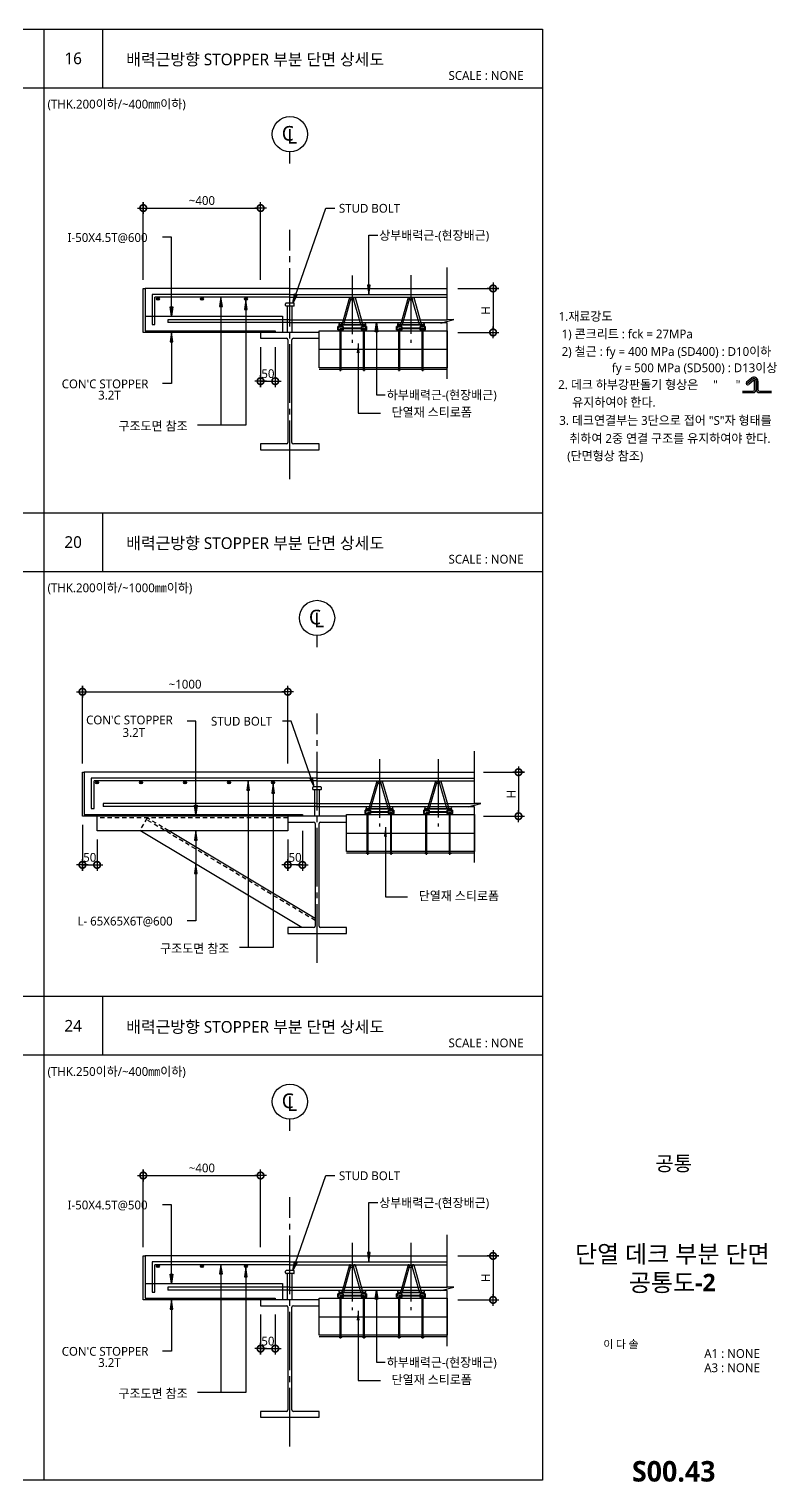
# Model space of a CAD drawing. Extents: x 517 to 33347, y 263 to 5437.
# Drawn here: x 22387 to 24937, y 294 to 5250 of the extents above; entities that cross this region are included whole.
import ezdxf
from ezdxf.enums import TextEntityAlignment as Align

# ---------------------------------------------------------------- set-up
doc = ezdxf.new("R2010")
doc.units = 0
doc.header["$LTSCALE"] = 10
doc.header["$MEASUREMENT"] = 0
for name, pattern in [('CEN', [26, 20, -2, 2, -2]), ('CENTER', [2, 1.25, -0.25, 0.25, -0.25]), ('HID', [2.5, 1.5, -1]), ('HIDDEN', [3, 2, -1])]:
    doc.linetypes.add(name, pattern=pattern)
for name, color, linetype in [('7DIM', 7, 'Continuous'), ('CEN', 1, 'CEN'), ('D-TEX1', 6, 'Continuous'), ('E', 7, 'Continuous'), ('E2', 7, 'Continuous'), ('SEC', 7, 'Continuous'), ('SHT', 5, 'Continuous'), ('SYM', 6, 'Continuous'), ('SYM-BUB', 3, 'Continuous'), ('SYM-LEAD', 6, 'Continuous'), ('TABLE', 7, 'Continuous'), ('TEXT', 3, 'Continuous'), ('TITLE', 7, 'Continuous'), ('단열재', 7, 'Continuous')]:
    doc.layers.add(name, color=color, linetype=linetype)
for name, color, linetype, lineweight in [('숨은선', 2, 'HIDDEN', 20), ('외형선', 3, 'Continuous', 35), ('치수선', 1, 'Continuous', 18)]:
    doc.layers.add(name, color=color, linetype=linetype, lineweight=lineweight)
doc.styles.add('HD', font='malgun.ttf')
doc.styles.get("Standard").update_dxf_attribs({"font": 'malgun.ttf'})
doc.styles.add('맑은고딕', font='malgun.ttf')
doc.styles.add('맑은고딕B', font='malgunbd.ttf')
doc.styles.add('스타일1', font='malgun.ttf')
doc.linetypes.add('BATTING', pattern='A,0.0001,-0.1,[134,ltypeshp.shx,S=0.1,R=0,X=-0.1,Y=0],-0.2,[134,ltypeshp.shx,S=0.1,R=180,X=0.1,Y=0],-0.1', length=0.4001)
doc.dimstyles.new('CJA', dxfattribs={"dimscale": 200, "dimtxt": 3, "dimasz": 1, "dimexe": 2, "dimexo": 3, "dimgap": 1, "dimtad": 1, "dimdec": 0, "dimzin": 1, "dimdsep": 46, "dimlunit": 6, "dimtxsty": '스타일1', "dimblk": 'GAUN-DOT', "dimcen": -2, "dimdle": 2, "dimclrd": 256, "dimclre": 256, "dimclrt": 3, "dimadec": 0, "dimazin": 0, "dimtfac": 1, "dimtdec": 0, "dimtix": 1, "dimtmove": 2, "dimatfit": 3, "dimldrblk": 'DOTSMALL', "dimfxl": 1, "dimtolj": 1, "dimtzin": 1, "dimarcsym": 0})
doc.dimstyles.new('ISO-25', dxfattribs={"dimtxt": 2.5, "dimasz": 2.5, "dimexe": 1.25, "dimexo": 0.625, "dimtad": 1, "dimtxsty": 'Standard', "dimcen": 2.5, "dimadec": 0, "dimazin": 0, "dimtfac": 1, "dimtmove": 0, "dimatfit": 3, "dimfxl": 1, "dimarcsym": 0})

# ---------------------------------------------------------------- blocks, each defined once
blk = doc.blocks.new('GAUN-DOT')
at = {"linetype": 'ByBlock'}
for p, q in [((2, 0), (-2, 0)), ((0, -2), (0, 2))]:
    blk.add_line(p, q, dxfattribs=at)
at = {"const_width": 2.25}
blk.add_lwpolyline([(0, 0.28125, 1), (0, -0.28125, 1)], format="xyb", close=True, dxfattribs=at)
blk = doc.blocks.new('*D47')
at = {"layer": '7DIM', "linetype": 'ByBlock', "lineweight": -2, "transparency": 16777216}
for p, q in [((22569.1, 2744.7), (22569.1, 3009)), ((22579.1, 2989), (23259.1, 2989)), ((23269.1, 2744.7), (23269.1, 3009))]:
    blk.add_line(p, q, dxfattribs=at)
at = {"layer": 'DEFPOINTS', "color": 0, "linetype": 'ByBlock', "transparency": 16777216}
for p in [(23269.1, 2989), (22569.1, 2714.7), (23269.1, 2714.7)]:
    blk.add_point(p, dxfattribs=at)
at = {"layer": '7DIM', "linetype": 'ByBlock', "lineweight": -2, "transparency": 16777216, "xscale": 10, "yscale": 10, "zscale": 10, "rotation": 180}
blk.add_blockref('GAUN-DOT', (22569.1, 2989), dxfattribs=at)
at = {"layer": '7DIM', "linetype": 'ByBlock', "lineweight": -2, "transparency": 16777216, "xscale": 10, "yscale": 10, "zscale": 10}
blk.add_blockref('GAUN-DOT', (23269.1, 2989), dxfattribs=at)
at = {"layer": '7DIM', "color": 3, "linetype": 'ByBlock', "transparency": 16777216, "insert": (22919.1, 3014.6), "char_height": 30, "attachment_point": 5, "style": '스타일1'}
blk.add_mtext('\\A1;~1000', dxfattribs=at)
blk = doc.blocks.new('_DotSmall')
at = {"color": 0, "linetype": 'ByBlock', "const_width": 0.5}
blk.add_lwpolyline([(-0.0625, 0, 1), (0.0625, 0, 1)], format="xyb", close=True, dxfattribs=at)
blk = doc.blocks.new('*D48')
at = {"layer": '7DIM', "linetype": 'ByBlock', "lineweight": -2, "transparency": 16777216}
for p, q in [((22776.4, 4394.7), (22776.4, 4659)), ((23176.4, 4394.7), (23176.4, 4659)), ((22786.4, 4639), (23166.4, 4639))]:
    blk.add_line(p, q, dxfattribs=at)
at = {"layer": 'DEFPOINTS', "color": 0, "linetype": 'ByBlock', "transparency": 16777216}
for p in [(23176.4, 4639), (22776.4, 4364.7), (23176.4, 4364.7)]:
    blk.add_point(p, dxfattribs=at)
at = {"layer": '7DIM', "linetype": 'ByBlock', "lineweight": -2, "transparency": 16777216, "xscale": 10, "yscale": 10, "zscale": 10, "rotation": 180}
blk.add_blockref('GAUN-DOT', (22776.4, 4639), dxfattribs=at)
at = {"layer": '7DIM', "linetype": 'ByBlock', "lineweight": -2, "transparency": 16777216, "xscale": 10, "yscale": 10, "zscale": 10}
blk.add_blockref('GAUN-DOT', (23176.4, 4639), dxfattribs=at)
at = {"layer": '7DIM', "color": 3, "linetype": 'ByBlock', "transparency": 16777216, "insert": (22976.4, 4664.5), "char_height": 30, "attachment_point": 5, "style": '스타일1'}
blk.add_mtext('\\A1;~400', dxfattribs=at)
blk = doc.blocks.new('*D52')
at = {"layer": '7DIM', "linetype": 'ByBlock', "lineweight": -2, "transparency": 16777216}
for p, q in [((23176.4, 4164.7), (23176.4, 4028.5)), ((23226.4, 4164.7), (23226.4, 4028.5)), ((23166.4, 4048.5), (23156.4, 4048.5)), ((23176.4, 4048.5), (23226.4, 4048.5)), ((23236.4, 4048.5), (23246.4, 4048.5))]:
    blk.add_line(p, q, dxfattribs=at)
at = {"layer": 'DEFPOINTS', "color": 0, "linetype": 'ByBlock', "transparency": 16777216}
for p in [(23176.4, 4194.7), (23226.4, 4194.7), (23226.4, 4048.5)]:
    blk.add_point(p, dxfattribs=at)
at = {"layer": '7DIM', "linetype": 'ByBlock', "lineweight": -2, "transparency": 16777216, "xscale": 10, "yscale": 10, "zscale": 10}
blk.add_blockref('GAUN-DOT', (23176.4, 4048.5), dxfattribs=at)
at = {"layer": '7DIM', "linetype": 'ByBlock', "lineweight": -2, "transparency": 16777216, "xscale": 10, "yscale": 10, "zscale": 10, "rotation": 180}
blk.add_blockref('GAUN-DOT', (23226.4, 4048.5), dxfattribs=at)
at = {"layer": '7DIM', "color": 3, "linetype": 'ByBlock', "transparency": 16777216, "insert": (23201.4, 4074), "char_height": 30, "attachment_point": 5, "style": '스타일1'}
blk.add_mtext('\\A1;50', dxfattribs=at)
blk = doc.blocks.new('*D53')
at = {"layer": '7DIM', "linetype": 'ByBlock', "lineweight": -2, "transparency": 16777216}
for p, q in [((23935.9, 2714.7), (24075.9, 2714.7)), ((24055.9, 2704.7), (24055.9, 2574.7)), ((23935.9, 2564.7), (24075.9, 2564.7))]:
    blk.add_line(p, q, dxfattribs=at)
at = {"layer": 'DEFPOINTS', "color": 0, "linetype": 'ByBlock', "transparency": 16777216}
for p in [(23905.9, 2714.7), (23905.9, 2564.7), (24055.9, 2564.7)]:
    blk.add_point(p, dxfattribs=at)
at = {"layer": '7DIM', "linetype": 'ByBlock', "lineweight": -2, "transparency": 16777216, "xscale": 10, "yscale": 10, "zscale": 10}
for p, rotation in [((24055.9, 2714.7), 90), ((24055.9, 2564.7), 270)]:
    blk.add_blockref('GAUN-DOT', p, dxfattribs=dict(at, rotation=rotation))
at = {"layer": '7DIM', "color": 3, "linetype": 'ByBlock', "transparency": 16777216, "insert": (24030.9, 2639.7), "char_height": 30, "attachment_point": 5, "rotation": 90, "style": '스타일1'}
blk.add_mtext('\\A1;H', dxfattribs=at)
blk = doc.blocks.new('*D54')
at = {"layer": '7DIM', "linetype": 'ByBlock', "lineweight": -2, "transparency": 16777216}
for p, q in [((22569.1, 2534.7), (22569.1, 2378.5)), ((22619.1, 2484.7), (22619.1, 2378.5)), ((22559.1, 2398.5), (22549.1, 2398.5)), ((22569.1, 2398.5), (22619.1, 2398.5)), ((22629.1, 2398.5), (22639.1, 2398.5))]:
    blk.add_line(p, q, dxfattribs=at)
at = {"layer": 'DEFPOINTS', "color": 0, "linetype": 'ByBlock', "transparency": 16777216}
for p in [(22569.1, 2564.7), (22619.1, 2514.7), (22619.1, 2398.5)]:
    blk.add_point(p, dxfattribs=at)
at = {"layer": '7DIM', "linetype": 'ByBlock', "lineweight": -2, "transparency": 16777216, "xscale": 10, "yscale": 10, "zscale": 10}
blk.add_blockref('GAUN-DOT', (22569.1, 2398.5), dxfattribs=at)
at = {"layer": '7DIM', "linetype": 'ByBlock', "lineweight": -2, "transparency": 16777216, "xscale": 10, "yscale": 10, "zscale": 10, "rotation": 180}
blk.add_blockref('GAUN-DOT', (22619.1, 2398.5), dxfattribs=at)
at = {"layer": '7DIM', "color": 3, "linetype": 'ByBlock', "transparency": 16777216, "insert": (22594.1, 2424), "char_height": 30, "attachment_point": 5, "style": '스타일1'}
blk.add_mtext('\\A1;50', dxfattribs=at)
blk = doc.blocks.new('*D55')
at = {"layer": '7DIM', "linetype": 'ByBlock', "lineweight": -2, "transparency": 16777216}
for p, q in [((23849.1, 4364.7), (23989.1, 4364.7)), ((23969.1, 4354.7), (23969.1, 4224.7)), ((23849.1, 4214.7), (23989.1, 4214.7))]:
    blk.add_line(p, q, dxfattribs=at)
at = {"layer": 'DEFPOINTS', "color": 0, "linetype": 'ByBlock', "transparency": 16777216}
for p in [(23819.1, 4364.7), (23819.1, 4214.7), (23969.1, 4214.7)]:
    blk.add_point(p, dxfattribs=at)
at = {"layer": '7DIM', "linetype": 'ByBlock', "lineweight": -2, "transparency": 16777216, "xscale": 10, "yscale": 10, "zscale": 10}
for p, rotation in [((23969.1, 4364.7), 90), ((23969.1, 4214.7), 270)]:
    blk.add_blockref('GAUN-DOT', p, dxfattribs=dict(at, rotation=rotation))
at = {"layer": '7DIM', "color": 3, "linetype": 'ByBlock', "transparency": 16777216, "insert": (23944.1, 4289.7), "char_height": 30, "attachment_point": 5, "rotation": 90, "style": '스타일1'}
blk.add_mtext('\\A1;H', dxfattribs=at)
blk = doc.blocks.new('*D56')
at = {"layer": '7DIM', "linetype": 'ByBlock', "lineweight": -2, "transparency": 16777216}
for p, q in [((23269.1, 2484.7), (23269.1, 2378.5)), ((23319.1, 2514.7), (23319.1, 2378.5)), ((23259.1, 2398.5), (23249.1, 2398.5)), ((23319.1, 2398.5), (23269.1, 2398.5)), ((23329.1, 2398.5), (23339.1, 2398.5))]:
    blk.add_line(p, q, dxfattribs=at)
at = {"layer": 'DEFPOINTS', "color": 0, "linetype": 'ByBlock', "transparency": 16777216}
for p in [(23319.1, 2544.7), (23269.1, 2514.7), (23269.1, 2398.5)]:
    blk.add_point(p, dxfattribs=at)
at = {"layer": '7DIM', "linetype": 'ByBlock', "lineweight": -2, "transparency": 16777216, "xscale": 10, "yscale": 10, "zscale": 10}
blk.add_blockref('GAUN-DOT', (23269.1, 2398.5), dxfattribs=at)
at = {"layer": '7DIM', "linetype": 'ByBlock', "lineweight": -2, "transparency": 16777216, "xscale": 10, "yscale": 10, "zscale": 10, "rotation": 180}
blk.add_blockref('GAUN-DOT', (23319.1, 2398.5), dxfattribs=at)
at = {"layer": '7DIM', "color": 3, "linetype": 'ByBlock', "transparency": 16777216, "insert": (23294.1, 2424), "char_height": 30, "attachment_point": 5, "style": '스타일1'}
blk.add_mtext('\\A1;50', dxfattribs=at)
blk = doc.blocks.new('123')
at = {"layer": '숨은선', "ltscale": 0.5}
for p, q in [((1428.6, 683.4), (1428.6, 690.4)), ((1442.6, 684.4), (1428.6, 684.4)), ((1428.6, 683.4), (1442.6, 683.4)), ((1504.6, 684.4), (1518.6, 684.4)), ((1504.6, 683.4), (1518.6, 683.4)), ((1518.6, 683.4), (1518.6, 690.4))]:
    blk.add_line(p, q, dxfattribs=at)
at = {"layer": '외형선'}
for p, q in [((1428.6, 695.4), (1518.6, 695.4)), ((1428.6, 690.4), (1428.6, 695.4)), ((1518.6, 695.4), (1518.6, 690.4)), ((1424.6, 690.4), (1442.6, 690.4)), ((1424.6, 690.4), (1424.6, 679.4)), ((1424.6, 679.4), (1442.6, 679.4)), ((1426.1, 679.4), (1426.1, 675.4)), ((1426.1, 675.4), (1441.1, 675.4)), ((1441.1, 679.4), (1441.1, 675.4)), ((1442.6, 683.4), (1442.6, 690.4)), ((1504.6, 684.4), (1442.6, 684.4)), ((1504.6, 683.4), (1442.6, 683.4)), ((1442.6, 679.4), (1442.6, 683.4)), ((1504.6, 690.4), (1522.6, 690.4)), ((1504.6, 690.4), (1504.6, 683.4)), ((1504.6, 679.4), (1504.6, 683.4)), ((1522.6, 679.4), (1504.6, 679.4)), ((1506.1, 679.4), (1506.1, 675.4)), ((1506.1, 675.4), (1521.1, 675.4)), ((1521.1, 679.4), (1521.1, 675.4)), ((1522.6, 690.4), (1522.6, 679.4))]:
    blk.add_line(p, q, dxfattribs=at)
blk = doc.blocks.new('볼트')
at = {"linetype": 'ByBlock'}
for p, q in [((181034, -2386.5), (181034, -2255)), ((181034, -2255), (181037, -2255)), ((181037, -2386.5), (181037, -2255))]:
    blk.add_line(p, q, dxfattribs=at)
at = {"layer": 'CEN', "linetype": 'CENTER'}
blk.add_line((181035.5, -2392.6), (181035.5, -2255), dxfattribs=at)
at = {"layer": 'E2', "linetype": 'ByBlock'}
blk.add_line((181035.5, -2387.5), (181035.5, -2389.5), dxfattribs=at)
for points in [[(181030.5, -2387.5), (181030.5, -2386.5), (181040.5, -2386.5), (181040.5, -2387.5)], [(181033, -2389.5), (181033, -2387.5), (181038, -2387.5), (181038, -2389.5)]]:
    blk.add_lwpolyline(points, close=True, dxfattribs=at)
blk = doc.blocks.new('*D79')
at = {"layer": '7DIM', "linetype": 'ByBlock', "lineweight": -2, "transparency": 16777216}
for p, q in [((22776.4, 1094.7), (22776.4, 1359)), ((22786.4, 1339), (23166.4, 1339)), ((23176.4, 1094.7), (23176.4, 1359))]:
    blk.add_line(p, q, dxfattribs=at)
at = {"layer": 'DEFPOINTS', "color": 0, "linetype": 'ByBlock', "transparency": 16777216}
for p in [(23176.4, 1339), (22776.4, 1064.7), (23176.4, 1064.7)]:
    blk.add_point(p, dxfattribs=at)
at = {"layer": '7DIM', "linetype": 'ByBlock', "lineweight": -2, "transparency": 16777216, "xscale": 10, "yscale": 10, "zscale": 10, "rotation": 180}
blk.add_blockref('GAUN-DOT', (22776.4, 1339), dxfattribs=at)
at = {"layer": '7DIM', "linetype": 'ByBlock', "lineweight": -2, "transparency": 16777216, "xscale": 10, "yscale": 10, "zscale": 10}
blk.add_blockref('GAUN-DOT', (23176.4, 1339), dxfattribs=at)
at = {"layer": '7DIM', "color": 3, "linetype": 'ByBlock', "transparency": 16777216, "insert": (22976.4, 1364.5), "char_height": 30, "attachment_point": 5, "style": '스타일1'}
blk.add_mtext('\\A1;~400', dxfattribs=at)
blk = doc.blocks.new('*D83')
at = {"layer": '7DIM', "linetype": 'ByBlock', "lineweight": -2, "transparency": 16777216}
for p, q in [((23176.4, 864.7), (23176.4, 728.5)), ((23226.4, 864.7), (23226.4, 728.5)), ((23166.4, 748.5), (23156.4, 748.5)), ((23176.4, 748.5), (23226.4, 748.5)), ((23236.4, 748.5), (23246.4, 748.5))]:
    blk.add_line(p, q, dxfattribs=at)
at = {"layer": 'DEFPOINTS', "color": 0, "linetype": 'ByBlock', "transparency": 16777216}
for p in [(23176.4, 894.7), (23226.4, 894.7), (23226.4, 748.5)]:
    blk.add_point(p, dxfattribs=at)
at = {"layer": '7DIM', "linetype": 'ByBlock', "lineweight": -2, "transparency": 16777216, "xscale": 10, "yscale": 10, "zscale": 10}
blk.add_blockref('GAUN-DOT', (23176.4, 748.5), dxfattribs=at)
at = {"layer": '7DIM', "linetype": 'ByBlock', "lineweight": -2, "transparency": 16777216, "xscale": 10, "yscale": 10, "zscale": 10, "rotation": 180}
blk.add_blockref('GAUN-DOT', (23226.4, 748.5), dxfattribs=at)
at = {"layer": '7DIM', "color": 3, "linetype": 'ByBlock', "transparency": 16777216, "insert": (23201.4, 774), "char_height": 30, "attachment_point": 5, "style": '스타일1'}
blk.add_mtext('\\A1;50', dxfattribs=at)
blk = doc.blocks.new('*D84')
at = {"layer": '7DIM', "linetype": 'ByBlock', "lineweight": -2, "transparency": 16777216}
for p, q in [((23849.1, 1064.7), (23989.1, 1064.7)), ((23969.1, 1054.7), (23969.1, 924.7)), ((23849.1, 914.7), (23989.1, 914.7))]:
    blk.add_line(p, q, dxfattribs=at)
at = {"layer": 'DEFPOINTS', "color": 0, "linetype": 'ByBlock', "transparency": 16777216}
for p in [(23819.1, 1064.7), (23819.1, 914.7), (23969.1, 914.7)]:
    blk.add_point(p, dxfattribs=at)
at = {"layer": '7DIM', "linetype": 'ByBlock', "lineweight": -2, "transparency": 16777216, "xscale": 10, "yscale": 10, "zscale": 10}
for p, rotation in [((23969.1, 1064.7), 90), ((23969.1, 914.7), 270)]:
    blk.add_blockref('GAUN-DOT', p, dxfattribs=dict(at, rotation=rotation))
at = {"layer": '7DIM', "color": 3, "linetype": 'ByBlock', "transparency": 16777216, "insert": (23944.1, 989.7), "char_height": 30, "attachment_point": 5, "rotation": 90, "style": '스타일1'}
blk.add_mtext('\\A1;H', dxfattribs=at)
blk = doc.blocks.new('TITLE')
at = {"layer": 'TITLE', "style": '스타일1'}
for tag, height, p in [('동명칭', 6, (776.77, -457.26)), ('SCALE-A1', 3, (797.5, -522)), ('SCALE-A3', 3, (797.5, -527)), ('DATA', 3, (797.5, -540))]:
    blk.add_attdef(tag, text='', height=height, dxfattribs=at).set_placement(p, align=Align.MIDDLE)
for tag, height, p in [('TITLE1', 6, (776.5, -479.4)), ('TITLE4', 6, (776.5, -484.39)), ('TITLE2', 6, (776.5, -489)), ('TITLE5', 6, (776.5, -493.99)), ('TITLE3', 6, (776.5, -498.7)), ('NAME-1', 3, (760.16, -517.5)), ('NAME-2', 3, (760.16, -526.5)), ('A0.00', 7, (776.5, -561))]:
    blk.add_attdef(tag, text='', height=height, dxfattribs=at).set_placement(p, align=Align.MIDDLE_CENTER)

msp = doc.modelspace()

# ---------------------------------------------------------------- hatches: boundary and pattern name
at = {"layer": 'SEC'}
h = msp.add_hatch(color=3, dxfattribs=at)
edge = h.paths.add_edge_path()
edge.add_arc((22826.4, 4329.7), 5, 0, 360)
h = msp.add_hatch(color=3, dxfattribs=at)
edge = h.paths.add_edge_path()
edge.add_arc((22976.4, 4329.7), 5, 0, 360)
h = msp.add_hatch(color=3, dxfattribs=at)
edge = h.paths.add_edge_path()
edge.add_arc((23126.4, 4329.7), 5, 0, 360)
h = msp.add_hatch(color=3, dxfattribs=at)
edge = h.paths.add_edge_path()
edge.add_arc((22619.1, 2679.7), 5, 0, 360)
h = msp.add_hatch(color=3, dxfattribs=at)
edge = h.paths.add_edge_path()
edge.add_arc((22769.1, 2679.7), 5, 0, 360)
h = msp.add_hatch(color=3, dxfattribs=at)
edge = h.paths.add_edge_path()
edge.add_arc((22919.1, 2679.7), 5, 0, 360)
h = msp.add_hatch(color=3, dxfattribs=at)
edge = h.paths.add_edge_path()
edge.add_arc((23069.1, 2679.7), 5, 0, 360)
h = msp.add_hatch(color=3, dxfattribs=at)
edge = h.paths.add_edge_path()
edge.add_arc((23219.1, 2679.7), 5, 0, 360)
h = msp.add_hatch(color=3, dxfattribs=at)
edge = h.paths.add_edge_path()
edge.add_arc((22826.4, 1029.7), 5, 0, 360)
h = msp.add_hatch(color=3, dxfattribs=at)
edge = h.paths.add_edge_path()
edge.add_arc((22976.4, 1029.7), 5, 0, 360)
h = msp.add_hatch(color=3, dxfattribs=at)
edge = h.paths.add_edge_path()
edge.add_arc((23126.4, 1029.7), 5, 0, 360)
at = {"layer": 'SYM-LEAD'}
h = msp.add_hatch(color=256, dxfattribs=at)
h.paths.add_polyline_path([(23550.5, 4376.1), (23545.8, 4376.1), (23545.8, 4344.7)])
h.paths.add_polyline_path([(23545.8, 4376.1), (23541.1, 4376.1), (23545.8, 4344.7)])
h = msp.add_hatch(color=256, dxfattribs=at)
h.paths.add_polyline_path([(23036.7, 4303.2), (23041.4, 4303.2), (23041.4, 4334.7)])
h.paths.add_polyline_path([(23041.4, 4303.2), (23046.1, 4303.2), (23041.4, 4334.7)])
h = msp.add_hatch(color=256, dxfattribs=at)
h.paths.add_polyline_path([(23121.7, 4293.2), (23126.4, 4293.2), (23126.4, 4324.7)])
h.paths.add_polyline_path([(23126.4, 4293.2), (23131.1, 4293.2), (23126.4, 4324.7)])
h = msp.add_hatch(color=256, dxfattribs=at)
h.paths.add_polyline_path([(23292.3, 4345.9), (23296.7, 4344.3), (23286.4, 4314.7)])
h.paths.add_polyline_path([(23296.7, 4344.3), (23301.2, 4342.8), (23286.4, 4314.7)])
h = msp.add_hatch(color=256, dxfattribs=at)
h.paths.add_polyline_path([(22872.6, 4270.7), (22872.6, 4302.1), (22867.9, 4302.1)])
h.paths.add_polyline_path([(22872.6, 4270.7), (22877.4, 4302.1), (22872.6, 4302.1)])
h = msp.add_hatch(color=256, dxfattribs=at)
h.paths.add_polyline_path([(22872.6, 4214.7), (22872.6, 4183.2), (22867.9, 4183.2)])
h.paths.add_polyline_path([(22872.6, 4214.7), (22877.4, 4183.2), (22872.6, 4183.2)])
h = msp.add_hatch(color=256, dxfattribs=at)
h.paths.add_polyline_path([(23571.6, 4248.2), (23571.6, 4216.7), (23576.3, 4216.7)])
h.paths.add_polyline_path([(23571.6, 4248.2), (23566.9, 4216.7), (23571.6, 4216.7)])
h = msp.add_hatch(color=256, dxfattribs=at)
h.paths.add_polyline_path([(23129.3, 2653.2), (23134.1, 2653.2), (23134.1, 2684.7)])
h.paths.add_polyline_path([(23134.1, 2653.2), (23138.8, 2653.2), (23134.1, 2684.7)])
h = msp.add_hatch(color=256, dxfattribs=at)
h.paths.add_polyline_path([(23353.2, 2695.9), (23348.7, 2694.3), (23359.1, 2664.7)])
h.paths.add_polyline_path([(23348.7, 2694.3), (23344.3, 2692.8), (23359.1, 2664.7)])
h = msp.add_hatch(color=256, dxfattribs=at)
h.paths.add_polyline_path([(23214.3, 2643.2), (23219.1, 2643.2), (23219.1, 2674.7)])
h.paths.add_polyline_path([(23219.1, 2643.2), (23223.8, 2643.2), (23219.1, 2674.7)])
h = msp.add_hatch(color=256, dxfattribs=at)
h.paths.add_polyline_path([(22955.8, 2570.7), (22955.8, 2602.1), (22951.1, 2602.1)])
h.paths.add_polyline_path([(22955.8, 2570.7), (22960.5, 2602.1), (22955.8, 2602.1)])
h = msp.add_hatch(color=256, dxfattribs=at)
h.paths.add_polyline_path([(22955.8, 2514.7), (22955.8, 2483.2), (22951.1, 2483.2)])
h.paths.add_polyline_path([(22955.8, 2514.7), (22960.5, 2483.2), (22955.8, 2483.2)])
h = msp.add_hatch(color=256, dxfattribs=at)
h.paths.add_polyline_path([(22955.8, 2401), (22955.8, 2369.6), (22951.1, 2369.6)])
h.paths.add_polyline_path([(22955.8, 2401), (22960.5, 2369.6), (22955.8, 2369.6)])
h = msp.add_hatch(color=256, dxfattribs=at)
h.paths.add_polyline_path([(23292.3, 1045.9), (23296.7, 1044.3), (23286.4, 1014.7)])
h.paths.add_polyline_path([(23296.7, 1044.3), (23301.2, 1042.8), (23286.4, 1014.7)])
h = msp.add_hatch(color=256, dxfattribs=at)
h.paths.add_polyline_path([(23550.5, 1076.1), (23545.8, 1076.1), (23545.8, 1044.7)])
h.paths.add_polyline_path([(23545.8, 1076.1), (23541.1, 1076.1), (23545.8, 1044.7)])
h = msp.add_hatch(color=256, dxfattribs=at)
h.paths.add_polyline_path([(22872.6, 970.7), (22872.6, 1002.1), (22867.9, 1002.1)])
h.paths.add_polyline_path([(22872.6, 970.7), (22877.4, 1002.1), (22872.6, 1002.1)])
h = msp.add_hatch(color=256, dxfattribs=at)
h.paths.add_polyline_path([(23036.7, 1003.2), (23041.4, 1003.2), (23041.4, 1034.7)])
h.paths.add_polyline_path([(23041.4, 1003.2), (23046.1, 1003.2), (23041.4, 1034.7)])
h = msp.add_hatch(color=256, dxfattribs=at)
h.paths.add_polyline_path([(23121.7, 993.2), (23126.4, 993.2), (23126.4, 1024.7)])
h.paths.add_polyline_path([(23126.4, 993.2), (23131.1, 993.2), (23126.4, 1024.7)])
h = msp.add_hatch(color=256, dxfattribs=at)
h.paths.add_polyline_path([(23571.6, 948.2), (23571.6, 916.7), (23576.3, 916.7)])
h.paths.add_polyline_path([(23571.6, 948.2), (23566.9, 916.7), (23571.6, 916.7)])
h = msp.add_hatch(color=256, dxfattribs=at)
h.paths.add_polyline_path([(22872.6, 914.7), (22872.6, 883.2), (22867.9, 883.2)])
h.paths.add_polyline_path([(22872.6, 914.7), (22877.4, 883.2), (22872.6, 883.2)])

# ---------------------------------------------------------------- linework, layer by layer
at = {"linetype": 'ByBlock'}
for p, q in [((17337.5, 5049.6), (24137.5, 5049.6)), ((23813, 4094.2), (23376.4, 4094.2)), ((23813, 4088.7), (23376.4, 4088.7)), ((23905.6, 2444.2), (23469.1, 2444.2)), ((23905.6, 2438.7), (23469.1, 2438.7)), ((23813, 794.2), (23376.4, 794.2)), ((23813, 788.7), (23376.4, 788.7))]:
    msp.add_line(p, q, dxfattribs=at)
at = {"linetype": 'BATTING', "ltscale": 15.5}
for p, q in [((23376.4, 4157.2), (23813, 4157.2)), ((23469.1, 2507.2), (23905.6, 2507.2)), ((23376.4, 857.2), (23813, 857.2))]:
    msp.add_line(p, q, dxfattribs=at)
at = {"layer": 'CEN', "linetype": 'CEN'}
for p, q in [((23276.4, 3714.5), (23276.4, 4564.7)), ((23489.1, 4409.2), (23489.1, 4179.2)), ((23689.1, 4409.7), (23689.1, 4179.7)), ((23369.1, 2064.5), (23369.1, 2914.7)), ((23581.8, 2759.2), (23581.8, 2529.2)), ((23781.8, 2759.7), (23781.8, 2529.7)), ((23276.4, 414.5), (23276.4, 1264.7)), ((23489.1, 1109.2), (23489.1, 879.2)), ((23689.1, 1109.7), (23689.1, 879.7))]:
    msp.add_line(p, q, dxfattribs=at)
at = {"layer": 'D-TEX1'}
for p, q in [((24819.4, 4014.5), (24855.9, 4014.5)), ((24833.5, 4045.9), (24849.7, 4059.5)), ((24836.7, 4042), (24852.9, 4055.6)), ((24853.6, 4054.8), (24837.4, 4041.3)), ((24856.8, 4051), (24840.6, 4037.4)), ((24860.9, 4019.6), (24860.9, 4049.1)), ((24866, 4019.6), (24866, 4049.1)), ((24867, 4049.1), (24867, 4019.6)), ((24872, 4049.1), (24872, 4019.6)), ((24877, 4014.5), (24918.5, 4014.5)), ((24819.4, 4009.5), (24855.9, 4009.5)), ((24877, 4009.5), (24918.5, 4009.5))]:
    msp.add_line(p, q, dxfattribs=at)
for centre, radius, start, end in [((24837.1, 4041.6), 5.53, 130, 310), ((24837.1, 4041.6), 0.503, 130, 310), ((24858.4, 4049.1), 13.6, 0, 130), ((24858.4, 4049.1), 8.55, 360, 130), ((24858.4, 4049.1), 7.55, 0, 130), ((24855.9, 4019.6), 10.1, 270, 0), ((24855.9, 4019.6), 5.03, 270, 0), ((24858.4, 4049.1), 2.52, 0, 130), ((24877, 4019.6), 10.1, 180, 270), ((24877, 4019.6), 5.03, 180, 270)]:
    msp.add_arc(centre, radius, start, end, dxfattribs=at)
at = {"layer": 'E', "linetype": 'ByBlock'}
for p, q in [((23276.4, 4364.7), (22782.4, 4364.7)), ((23369.1, 2714.7), (22575.1, 2714.7)), ((23276.4, 1064.7), (22782.4, 1064.7))]:
    msp.add_line(p, q, dxfattribs=at)
at = {"layer": 'E', "color": 3}
for p, q in [((23276.4, 4344.7), (22806.4, 4344.7)), ((22806.4, 4344.7), (22806.4, 4241.4)), ((23276.4, 4334.7), (22816.4, 4334.7)), ((22816.4, 4241.4), (22816.4, 4334.7)), ((23276.4, 4344.7), (23813, 4344.7)), ((23276.4, 4334.7), (23813, 4334.7)), ((22806.4, 4241.4), (22816.4, 4241.4)), ((23276.4, 4258.2), (22860.6, 4258.2)), ((22860.6, 4258.2), (22860.6, 4248.2)), ((23276.4, 4248.2), (22860.6, 4248.2)), ((23276.4, 4258.2), (23813, 4258.2)), ((23276.4, 4248.2), (23813, 4248.2)), ((23369.1, 2694.7), (22599.1, 2694.7)), ((22599.1, 2694.7), (22599.1, 2591.4)), ((23369.1, 2684.7), (22609.1, 2684.7)), ((22609.1, 2591.4), (22609.1, 2684.7)), ((23369.1, 2694.7), (23905.6, 2694.7)), ((23369.1, 2684.7), (23905.6, 2684.7)), ((22599.1, 2591.4), (22609.1, 2591.4)), ((23369.1, 2608.2), (22639.3, 2608.2)), ((22639.3, 2608.2), (22639.3, 2598.2)), ((23369.1, 2598.2), (22639.3, 2598.2)), ((23369.1, 2608.2), (23905.6, 2608.2)), ((23369.1, 2598.2), (23905.6, 2598.2)), ((23276.4, 1044.7), (22806.4, 1044.7)), ((22806.4, 1044.7), (22806.4, 941.4)), ((23276.4, 1044.7), (23813, 1044.7)), ((23276.4, 1034.7), (22816.4, 1034.7)), ((22816.4, 941.4), (22816.4, 1034.7)), ((23276.4, 1034.7), (23813, 1034.7)), ((23276.4, 958.2), (22860.6, 958.2)), ((22860.6, 958.2), (22860.6, 948.2)), ((23276.4, 948.2), (22860.6, 948.2)), ((23276.4, 958.2), (23813, 958.2)), ((23276.4, 948.2), (23813, 948.2)), ((22806.4, 941.4), (22816.4, 941.4))]:
    msp.add_line(p, q, dxfattribs=at)
at = {"layer": 'E', "color": 3, "linetype": 'ByBlock'}
for p, q in [((22806.4, 4344.7), (22806.4, 4334.7)), ((22599.1, 2694.7), (22599.1, 2684.7)), ((22806.4, 1044.7), (22806.4, 1034.7))]:
    msp.add_line(p, q, dxfattribs=at)
at = {"layer": 'E'}
for p, q in [((23479.9, 4334.2), (23454.1, 4243.9)), ((23459.8, 4242.2), (23485.8, 4333)), ((23518.4, 4242.2), (23492.6, 4332.5)), ((23498.4, 4334.2), (23524.2, 4243.9)), ((23679.9, 4334.2), (23654.1, 4243.9)), ((23659.8, 4242.2), (23685.7, 4332.6)), ((23718.4, 4242.2), (23692.6, 4332.6)), ((23698.4, 4334.2), (23724.2, 4243.9)), ((23572.6, 2684.2), (23546.7, 2593.9)), ((23552.5, 2592.2), (23578.5, 2683)), ((23611.1, 2592.2), (23585.2, 2682.5)), ((23591, 2684.2), (23616.8, 2593.9)), ((23772.6, 2684.2), (23746.7, 2593.9)), ((23752.5, 2592.2), (23778.3, 2682.6)), ((23811.1, 2592.2), (23785.2, 2682.6)), ((23791, 2684.2), (23816.8, 2593.9)), ((23479.9, 1034.2), (23454.1, 943.9)), ((23459.8, 942.2), (23485.8, 1033)), ((23518.4, 942.2), (23492.6, 1032.5)), ((23498.4, 1034.2), (23524.2, 943.9)), ((23679.9, 1034.2), (23654.1, 943.9)), ((23659.8, 942.2), (23685.7, 1032.6)), ((23718.4, 942.2), (23692.6, 1032.6)), ((23698.4, 1034.2), (23724.2, 943.9))]:
    msp.add_line(p, q, dxfattribs=at)
at = {"layer": 'E', "color": 4, "linetype": 'HID'}
for p, q in [((22789.9, 2558.7), (22764.2, 2515.8)), ((23362.4, 2208.7), (22786.8, 2553.5)), ((22863.3, 2514.7), (22789.9, 2558.7))]:
    msp.add_line(p, q, dxfattribs=at)
at = {"layer": 'E', "color": 4, "linetype": 'ByBlock'}
for p, q in [((23317.2, 2184.5), (22764.2, 2515.8)), ((23362.4, 2215.7), (22863.3, 2514.7))]:
    msp.add_line(p, q, dxfattribs=at)
at = {"layer": 'E'}
for points in [[(23454.1, 4243.9, 1.007389), (23459.9, 4242.5, 0.046868)], [(23524.2, 4243.9, -1.007389), (23518.3, 4242.5, -0.046868)], [(23654.1, 4243.9, 1.007389), (23659.9, 4242.5, 0.046868)], [(23724.2, 4243.9, -1.007389), (23718.3, 4242.5, -0.046868)], [(23546.7, 2593.9, 1.007389), (23552.6, 2592.5, 0.046868)], [(23616.8, 2593.9, -1.007389), (23611, 2592.5, -0.046868)], [(23746.7, 2593.9, 1.007389), (23752.6, 2592.5, 0.046868)], [(23816.8, 2593.9, -1.007389), (23811, 2592.5, -0.046868)], [(23454.1, 943.9, 1.007389), (23459.9, 942.5, 0.046868)], [(23524.2, 943.9, -1.007389), (23518.3, 942.5, -0.046868)], [(23654.1, 943.9, 1.007389), (23659.9, 942.5, 0.046868)], [(23724.2, 943.9, -1.007389), (23718.3, 942.5, -0.046868)]]:
    msp.add_lwpolyline(points, format="xyb", dxfattribs=at)
for centre, start, end in [((23481.3, 4326), 57.0066, 102.7953), ((23497.6, 4325.9), 84.6876, 127.141), ((23680.7, 4325.9), 52.859, 95.3124), ((23697.6, 4325.9), 84.6876, 127.141), ((23573.9, 2676), 57.0066, 102.7953), ((23590.2, 2675.9), 84.6876, 127.141), ((23773.3, 2675.9), 52.859, 95.3124), ((23790.2, 2675.9), 84.6876, 127.141), ((23481.3, 1026), 57.0066, 102.7953), ((23497.6, 1025.9), 84.6876, 127.141), ((23680.7, 1025.9), 52.859, 95.3124), ((23697.6, 1025.9), 84.6876, 127.141)]:
    msp.add_arc(centre, 8.29, start, end, dxfattribs=at)
at = {"layer": 'E2', "color": 4}
for p, q in [((22776.4, 4364.7), (22782.4, 4364.7)), ((22776.4, 4214.7), (22776.4, 4364.7)), ((22782.4, 4364.7), (22782.4, 4220.7)), ((22782.4, 4270.7), (23251.4, 4270.7)), ((23251.4, 4270.7), (23251.4, 4214.7)), ((23226.4, 4214.7), (22776.4, 4214.7)), ((22782.4, 4220.7), (23226.4, 4220.7)), ((23226.4, 4220.7), (23226.4, 4214.7)), ((22569.1, 2714.7), (22575.1, 2714.7)), ((22569.1, 2564.7), (22569.1, 2714.7)), ((22575.1, 2714.7), (22575.1, 2570.7)), ((23319.1, 2564.7), (22569.1, 2564.7)), ((22575.1, 2570.7), (23319.1, 2570.7)), ((22619.1, 2514.7), (22619.1, 2564.7)), ((23269.1, 2544.7), (23269.1, 2514.7)), ((23319.1, 2570.7), (23319.1, 2564.7)), ((23269.1, 2514.7), (22619.1, 2514.7)), ((22776.4, 1064.7), (22782.4, 1064.7)), ((22776.4, 914.7), (22776.4, 1064.7)), ((22782.4, 1064.7), (22782.4, 920.7)), ((22782.4, 970.7), (23251.4, 970.7)), ((23251.4, 970.7), (23251.4, 914.7)), ((23226.4, 914.7), (22776.4, 914.7)), ((22782.4, 920.7), (23226.4, 920.7)), ((23226.4, 920.7), (23226.4, 914.7))]:
    msp.add_line(p, q, dxfattribs=at)
at = {"layer": 'E2'}
for p, q in [((23276.4, 4364.7), (23813, 4364.7)), ((23369.1, 2714.7), (23905.6, 2714.7)), ((23276.4, 1064.7), (23813, 1064.7))]:
    msp.add_line(p, q, dxfattribs=at)
at = {"layer": 'E2', "linetype": 'ByBlock'}
for p, q in [((23261.4, 4306.7), (23261.4, 4312.7)), ((23291.4, 4306.7), (23291.4, 4312.7)), ((23268.4, 4214.7), (23268.4, 4304.7)), ((23284.4, 4214.7), (23284.4, 4304.7)), ((23354.1, 2656.7), (23354.1, 2662.7)), ((23361.1, 2564.7), (23361.1, 2654.7)), ((23377.1, 2564.7), (23377.1, 2654.7)), ((23384.1, 2656.7), (23384.1, 2662.7)), ((23261.4, 1006.7), (23261.4, 1012.7)), ((23268.4, 914.7), (23268.4, 1004.7)), ((23284.4, 914.7), (23284.4, 1004.7)), ((23291.4, 1006.7), (23291.4, 1012.7))]:
    msp.add_line(p, q, dxfattribs=at)
at = {"layer": 'E2', "color": 4, "linetype": 'HID'}
msp.add_line((23269.1, 2558.7), (22619.1, 2558.7), dxfattribs=at)
at = {"layer": 'E2', "linetype": 'ByBlock'}
for centre, start, end in [((23263.4, 4312.7), 90, 180), ((23289.4, 4312.7), 0, 90), ((23263.4, 4306.7), 180, 270), ((23289.4, 4306.7), 270, 0), ((23356.1, 2662.7), 90, 180), ((23356.1, 2656.7), 180, 270), ((23382.1, 2662.7), 0, 90), ((23382.1, 2656.7), 270, 0), ((23263.4, 1012.7), 90, 180), ((23263.4, 1006.7), 180, 270), ((23289.4, 1012.7), 0, 90), ((23289.4, 1006.7), 270, 0)]:
    msp.add_arc(centre, 2, start, end, dxfattribs=at)
at = {"layer": 'SEC'}
for p, q in [((23289.4, 4314.7), (23263.4, 4314.7)), ((23289.4, 4304.7), (23263.4, 4304.7)), ((23376.4, 4214.7), (23176.4, 4214.7)), ((23176.4, 4214.7), (23176.4, 4194.7)), ((23376.4, 4194.7), (23376.4, 4214.7)), ((23176.4, 4194.7), (23264.6, 4194.7)), ((23269.8, 4189.6), (23269.8, 3839.6)), ((23283.1, 3839.6), (23283.1, 4189.6)), ((23288.2, 4194.7), (23376.4, 4194.7)), ((23176.4, 3834.5), (23176.4, 3814.5)), ((23264.6, 3834.5), (23176.4, 3834.5)), ((23376.4, 3834.5), (23288.2, 3834.5)), ((23376.4, 3814.5), (23376.4, 3834.5)), ((23176.4, 3814.5), (23376.4, 3814.5)), ((23382.1, 2664.7), (23356.1, 2664.7)), ((23382.1, 2654.7), (23356.1, 2654.7)), ((23269.1, 2564.7), (23269.1, 2544.7)), ((23469.1, 2564.7), (23269.1, 2564.7)), ((23269.1, 2544.7), (23357.3, 2544.7)), ((23362.4, 2539.6), (23362.4, 2189.6)), ((23375.7, 2189.6), (23375.7, 2539.6)), ((23380.8, 2544.7), (23469.1, 2544.7)), ((23469.1, 2544.7), (23469.1, 2564.7)), ((23269.1, 2184.5), (23269.1, 2164.5)), ((23357.3, 2184.5), (23269.1, 2184.5)), ((23469.1, 2184.5), (23380.8, 2184.5)), ((23469.1, 2164.5), (23469.1, 2184.5)), ((23269.1, 2164.5), (23469.1, 2164.5)), ((23289.4, 1014.7), (23263.4, 1014.7)), ((23289.4, 1004.7), (23263.4, 1004.7)), ((23376.4, 914.7), (23176.4, 914.7)), ((23176.4, 914.7), (23176.4, 894.7)), ((23176.4, 894.7), (23264.6, 894.7)), ((23288.2, 894.7), (23376.4, 894.7)), ((23376.4, 894.7), (23376.4, 914.7)), ((23269.8, 889.6), (23269.8, 539.6)), ((23283.1, 539.6), (23283.1, 889.6)), ((23176.4, 534.5), (23176.4, 514.5)), ((23264.6, 534.5), (23176.4, 534.5)), ((23176.4, 514.5), (23376.4, 514.5)), ((23376.4, 534.5), (23288.2, 534.5)), ((23376.4, 514.5), (23376.4, 534.5))]:
    msp.add_line(p, q, dxfattribs=at)
at = {"layer": 'SEC', "color": 3}
for centre in [(22826.4, 4329.7), (22976.4, 4329.7), (23126.4, 4329.7), (22619.1, 2679.7), (22769.1, 2679.7), (22919.1, 2679.7), (23069.1, 2679.7), (23219.1, 2679.7), (22826.4, 1029.7), (22976.4, 1029.7), (23126.4, 1029.7)]:
    msp.add_circle(centre, 5, dxfattribs=at)
at = {"layer": 'SEC'}
for centre in [(23489.1, 4329.2), (23689.1, 4329.2), (23449.1, 4243.2), (23529.1, 4243.2), (23649.1, 4243.2), (23729.1, 4243.2), (23581.8, 2679.2), (23781.8, 2679.2), (23541.8, 2593.2), (23621.8, 2593.2), (23741.8, 2593.2), (23821.8, 2593.2), (23489.1, 1029.2), (23689.1, 1029.2), (23449.1, 943.2), (23529.1, 943.2), (23649.1, 943.2), (23729.1, 943.2)]:
    msp.add_circle(centre, 5, dxfattribs=at)
for centre, start, end in [((23264.6, 4189.6), 0, 90), ((23288.2, 4189.6), 90, 180), ((23264.6, 3839.6), 270, 0), ((23288.2, 3839.6), 180, 270), ((23357.3, 2539.6), 0, 90), ((23380.8, 2539.6), 90, 180), ((23357.3, 2189.6), 270, 0), ((23380.8, 2189.6), 180, 270), ((23264.6, 889.6), 0, 90), ((23288.2, 889.6), 90, 180), ((23264.6, 539.6), 270, 0), ((23288.2, 539.6), 180, 270)]:
    msp.add_arc(centre, 5.11, start, end, dxfattribs=at)
at = {"layer": 'SYM'}
for points in [[(23812.9, 4056.4), (23813, 4247), (23790.8, 4246.6), (23835, 4258.5), (23813, 4258), (23813, 4436.1)], [(23905.8, 2406.4), (23905.9, 2597), (23883.7, 2596.6), (23927.9, 2608.5), (23905.9, 2608), (23905.9, 2786.1)], [(23812.9, 756.4), (23813, 947), (23790.8, 946.6), (23835, 958.5), (23813, 958), (23813, 1136.1)]]:
    msp.add_lwpolyline(points, dxfattribs=at)
at = {"layer": 'SYM-BUB', "color": 6, "linetype": 'ByBlock'}
for p, q in [((23276.4, 4791), (23276.4, 4831)), ((23369.1, 3141), (23369.1, 3181)), ((23276.4, 1491), (23276.4, 1531))]:
    msp.add_line(p, q, dxfattribs=at)
for centre in [(23276.4, 4891), (23369.1, 3241), (23276.4, 1591)]:
    msp.add_circle(centre, 60, dxfattribs=at)
at = {"layer": 'SYM-LEAD'}
for p, q in [((23041.4, 4334.7), (23041.4, 4132.7)), ((23126.4, 4324.7), (23126.4, 4122.7)), ((23134.1, 2684.7), (23134.1, 2482.7)), ((23219.1, 2674.7), (23219.1, 2472.7)), ((23041.4, 1034.7), (23041.4, 832.7)), ((23126.4, 1024.7), (23126.4, 822.7))]:
    msp.add_line(p, q, dxfattribs=at)
for points in [[(23286.4, 4314.7), (23399.3, 4639), (23429.3, 4639)], [(22872.6, 4270.7), (22872.6, 4539.3), (22842.6, 4539.3)], [(23545.8, 4344.7), (23545.8, 4546.6), (23575.8, 4546.6)], [(23550.5, 4376.1), (23541.1, 4376.1), (23545.8, 4344.7), (23550.5, 4376.1)], [(23036.7, 4303.2), (23046.1, 4303.2), (23041.4, 4334.7), (23036.7, 4303.2)], [(23121.7, 4293.2), (23131.1, 4293.2), (23126.4, 4324.7), (23121.7, 4293.2)], [(23292.3, 4345.9), (23301.2, 4342.8), (23286.4, 4314.7), (23292.3, 4345.9)], [(22867.9, 4302.1), (22877.4, 4302.1), (22872.6, 4270.7), (22867.9, 4302.1)], [(22872.6, 4214.7), (22872.6, 4040.1), (22842.6, 4040.1)], [(22867.9, 4183.2), (22877.4, 4183.2), (22872.6, 4214.7), (22867.9, 4183.2)], [(23041.4, 4254.1), (23041.4, 3898.4), (22961.9, 3898.4)], [(23126.4, 4244.1), (23126.4, 3898.4), (23041.4, 3898.4)], [(23576.3, 4216.7), (23566.9, 4216.7), (23571.6, 4248.2), (23576.3, 4216.7)], [(23571.6, 4248.2), (23571.6, 4002.2), (23601.6, 4002.2)], [(22955.8, 2583.9), (22955.8, 2889.3), (22925.8, 2889.3)], [(23359.1, 2664.7), (23280.9, 2889.3), (23250.9, 2889.3)], [(23129.3, 2653.2), (23138.8, 2653.2), (23134.1, 2684.7), (23129.3, 2653.2)], [(23353.2, 2695.9), (23344.3, 2692.8), (23359.1, 2664.7), (23353.2, 2695.9)], [(23214.3, 2643.2), (23223.8, 2643.2), (23219.1, 2674.7), (23214.3, 2643.2)], [(22951.1, 2602.1), (22960.5, 2602.1), (22955.8, 2570.7), (22951.1, 2602.1)], [(23134.1, 2604.1), (23134.1, 2116.5), (23104.1, 2116.5)], [(23219.1, 2594.1), (23219.1, 2116.5), (23134.1, 2116.5)], [(22955.8, 2501.4), (22955.8, 2207.7), (22925.8, 2207.7)], [(22951.1, 2483.2), (22960.5, 2483.2), (22955.8, 2514.7), (22951.1, 2483.2)], [(22951.1, 2369.6), (22960.5, 2369.6), (22955.8, 2401), (22951.1, 2369.6)], [(23286.4, 1014.7), (23399.3, 1339), (23429.3, 1339)], [(22872.6, 970.7), (22872.6, 1239.3), (22842.6, 1239.3)], [(23545.8, 1044.7), (23545.8, 1246.6), (23575.8, 1246.6)], [(23292.3, 1045.9), (23301.2, 1042.8), (23286.4, 1014.7), (23292.3, 1045.9)], [(23550.5, 1076.1), (23541.1, 1076.1), (23545.8, 1044.7), (23550.5, 1076.1)], [(22867.9, 1002.1), (22877.4, 1002.1), (22872.6, 970.7), (22867.9, 1002.1)], [(23036.7, 1003.2), (23046.1, 1003.2), (23041.4, 1034.7), (23036.7, 1003.2)], [(23121.7, 993.2), (23131.1, 993.2), (23126.4, 1024.7), (23121.7, 993.2)], [(23041.4, 954.1), (23041.4, 598.4), (22961.9, 598.4)], [(23126.4, 944.1), (23126.4, 598.4), (23041.4, 598.4)], [(23576.3, 916.7), (23566.9, 916.7), (23571.6, 948.2), (23576.3, 916.7)], [(23571.6, 948.2), (23571.6, 702.2), (23601.6, 702.2)], [(22872.6, 914.7), (22872.6, 740.1), (22842.6, 740.1)], [(22867.9, 883.2), (22877.4, 883.2), (22872.6, 914.7), (22867.9, 883.2)]]:
    msp.add_lwpolyline(points, dxfattribs=at)
at = {"layer": 'TABLE', "color": 3}
for p, q in [((22437.5, 5249.6), (22437.5, 299.6)), ((17337.5, 3599.6), (24137.5, 3599.6)), ((24137.5, 1949.6), (17337.5, 1949.6))]:
    msp.add_line(p, q, dxfattribs=at)
at = {"layer": 'TABLE', "color": 4}
for p, q in [((22637.5, 5249.6), (22637.5, 5049.6)), ((17337.5, 5049.6), (24137.5, 5049.6)), ((22637.5, 3599.6), (22637.5, 3399.6)), ((17337.5, 3399.6), (24137.5, 3399.6)), ((22637.5, 1949.6), (22637.5, 1749.6)), ((24137.5, 1749.6), (17337.5, 1749.6))]:
    msp.add_line(p, q, dxfattribs=at)
at = {"layer": 'TABLE', "color": 3}
msp.add_lwpolyline([(17337.5, 5249.6), (24137.5, 5249.6), (24137.5, 299.6), (17337.5, 299.6)], close=True, dxfattribs=at)
at = {"layer": '단열재', "ltscale": 10}
for points in [[(23376.4, 4220.2), (23813, 4220.2), (23813, 4094.2), (23376.4, 4094.2)], [(23469.1, 2570.2), (23905.6, 2570.2), (23905.6, 2444.2), (23469.1, 2444.2)], [(23376.4, 920.2), (23813, 920.2), (23813, 794.2), (23376.4, 794.2)]]:
    msp.add_lwpolyline(points, close=True, dxfattribs=at)

# ---------------------------------------------------------------- block references
at = {"linetype": 'ByBlock'}
for p in [(-157586.3, 6475.2), (-157506.3, 6475.2), (-157386.3, 6475.2), (-157306.3, 6475.2), (-157493.7, 4825.2), (-157413.7, 4825.2), (-157293.7, 4825.2), (-157213.7, 4825.2), (-157586.3, 3175.2), (-157506.3, 3175.2), (-157386.3, 3175.2), (-157306.3, 3175.2)]:
    msp.add_blockref('볼트', p, dxfattribs=at)
at = {"layer": 'TEXT'}
ref = msp.add_blockref('TITLE', (16820, 0), dxfattribs=dict(at, xscale=10, yscale=10, zscale=10))
ref.add_attrib('TITLE2', '단열 데크 부분 단면', dxfattribs={"layer": 'SHT', "color": 4, "height": 60, "style": '맑은고딕B'}).set_placement((24580, 1070.9), align=Align.MIDDLE_CENTER)
ref.add_attrib('TITLE3', '공통도-2', dxfattribs={"layer": 'SHT', "color": 4, "height": 60, "style": '맑은고딕B'}).set_placement((24580, 973.8), align=Align.MIDDLE_CENTER)
ref.add_attrib('NAME-1', '이 다 솔', dxfattribs={"color": 3, "height": 27, "style": '맑은고딕'}).set_placement((24345, 763.3), align=Align.MIDDLE_LEFT)
ref.add_attrib('SCALE-A1', 'A1 : NONE', dxfattribs={"layer": 'SHT', "color": 3, "height": 30, "style": '맑은고딕'}).set_placement((24783.9, 731.7), align=Align.MIDDLE)
ref.add_attrib('SCALE-A3', 'A3 : NONE', dxfattribs={"layer": 'SHT', "color": 3, "height": 30, "style": '맑은고딕'}).set_placement((24783.9, 683.1), align=Align.MIDDLE)
ref.add_attrib('A0.00', 'S00.43', dxfattribs={"layer": 'SHT', "color": 4, "height": 70, "style": '맑은고딕B'}).set_placement((24585, 330), align=Align.MIDDLE_CENTER)
at = {"layer": '치수선', "xscale": -1}
for p in [(24962.7, 3544.8), (25162.7, 3544.8), (25055.3, 1894.8), (25255.3, 1894.8), (24962.7, 244.8), (25162.7, 244.8)]:
    msp.add_blockref('123', p, dxfattribs=at)

# ---------------------------------------------------------------- texts
at = {"layer": 'TEXT', "color": 6, "linetype": 'ByBlock', "style": '스타일1'}
for s, p in [('16', (22537.5, 5149.6)), ('20', (22537.5, 3499.6)), ('24', (22537.5, 1849.6))]:
    msp.add_text(s, height=40, dxfattribs=at).set_placement(p, align=Align.MIDDLE_CENTER)
at = {"layer": 'TEXT', "linetype": 'ByBlock'}
for s, height, style, p in [('배력근방향 STOPPER 부분 단면 상세도', 40, '스타일1', (22718.4, 5126)), ('(THK.200이하/~400㎜이하)', 30, '스타일1', (22450.1, 4978.6)), ('C', 50, 'HD', (23248.6, 4868.9)), ('L', 50, 'HD', (23266.6, 4858.9)), ('STUD BOLT', 30, '스타일1', (23443.6, 4623.2)), ('상부배력근-(현장배근)', 30, '스타일1', (23580.9, 4530.8)), ('I-50X4.5T@600', 30, '스타일1', (22518.6, 4523.4)), ("CON'C STOPPER", 30, '스타일1', (22498.4, 4024.2)), ('3.2T', 30, '스타일1', (22622.8, 3985.9)), ('하부배력근-(현장배근)', 30, '스타일1', (23606.7, 3986.4)), ('구조도면 참조', 30, '스타일1', (22691.9, 3880.2)), ('배력근방향 STOPPER 부분 단면 상세도', 40, '스타일1', (22718.4, 3476)), ('(THK.200이하/~1000㎜이하)', 30, '스타일1', (22450.1, 3328.6)), ('C', 50, 'HD', (23341.3, 3218.9)), ('L', 50, 'HD', (23359.3, 3208.9)), ("CON'C STOPPER", 30, '스타일1', (22581.5, 2877.8)), ('STUD BOLT', 30, '스타일1', (23007.4, 2873.5)), ('3.2T', 30, '스타일1', (22705.9, 2835.1)), ('L- 65X65X6T@600', 30, '스타일1', (22552.2, 2191.8)), ('구조도면 참조', 30, '스타일1', (22834.1, 2098.2)), ('배력근방향 STOPPER 부분 단면 상세도', 40, '스타일1', (22718.4, 1826)), ('(THK.250이하/~400㎜이하)', 30, '스타일1', (22450.1, 1678.6)), ('C', 50, 'HD', (23248.6, 1568.9)), ('L', 50, 'HD', (23266.6, 1558.9)), ('STUD BOLT', 30, '스타일1', (23443.6, 1323.2)), ('I-50X4.5T@500', 30, '스타일1', (22518.6, 1223.4)), ('상부배력근-(현장배근)', 30, '스타일1', (23580.9, 1230.8)), ("CON'C STOPPER", 30, '스타일1', (22498.4, 724.2)), ('3.2T', 30, '스타일1', (22622.8, 685.9)), ('하부배력근-(현장배근)', 30, '스타일1', (23606.7, 686.4)), ('구조도면 참조', 30, '스타일1', (22691.9, 580.2))]:
    msp.add_text(s, height=height, dxfattribs=dict(at, style=style)).set_placement(p)
at = {"layer": 'TEXT', "color": 3, "style": '스타일1'}
for p in [(23817.2, 5076.2), (23817.2, 3426.2), (23817.2, 1776.2)]:
    msp.add_text('SCALE : NONE', height=30, dxfattribs=at).set_placement(p)
at = {"layer": 'TEXT', "style": '스타일1'}
for s, p in [('1.재료강도', (24192.8, 4245.6)), (' 1) 콘크리트 : fck = 27MPa', (24192.8, 4185.6)), (' 2) 철근 : fy = 400 MPa (SD400) : D10이하', (24192.8, 4125.6)), (' fy = 500 MPa (SD500) : D13이상', (24363.9, 4070.1))]:
    msp.add_text(s, height=30, dxfattribs=at).set_placement(p, align=Align.BOTTOM_LEFT)
for s, p in [('2. 데크 하부강판돌기 형상은     "      " ', (24191.2, 4036.7)), ('유지하여야 한다.', (24239, 3976.7)), ('3. 데크연결부는 3단으로 접어 "S"자 형태를 ', (24194.9, 3914.6)), (' 취하여 2중 연결 구조를 유지하여야 한다.', (24218.9, 3853.1)), ('  (단면형상 참조)', (24201.4, 3793.4))]:
    msp.add_text(s, height=30, dxfattribs=at).set_placement(p, align=Align.MIDDLE_LEFT)
at = {"layer": 'TEXT', "linetype": 'ByBlock', "style": '스타일1'}
for p in [(23896.7, 3942.6), (23989.4, 2292.6), (23896.7, 642.6)]:
    msp.add_text('단열재 스티로폼', height=30, dxfattribs=at).set_placement(p, align=Align.MIDDLE_RIGHT)
at = {"layer": 'TEXT', "style": '맑은고딕B'}
msp.add_text('공통', height=50, dxfattribs=at).set_placement((24584.9, 1380), align=Align.MIDDLE_CENTER)

# ---------------------------------------------------------------- dimensions: what is measured, and where the dimension line sits
at = {"layer": '7DIM', "linetype": 'ByBlock'}
for base, p1, p2, text, picture, middle in [((23176.4, 4639), (22776.4, 4364.7), (23176.4, 4364.7), '~400', '*D48', (22976.4, 4664.5)), ((23269.1, 2989), (22569.1, 2714.7), (23269.1, 2714.7), '~1000', '*D47', (22919.1, 3014.6)), ((23176.4, 1339), (22776.4, 1064.7), (23176.4, 1064.7), '~400', '*D79', (22976.4, 1364.5))]:
    dim = msp.add_linear_dim(base=base, p1=p1, p2=p2, text=text, dimstyle='CJA', override={"dimscale": 10}, dxfattribs=at)
    dim.commit()
    dim.dimension.update_dxf_attribs({"geometry": picture, "text_midpoint": middle})
for base, p1, p2, angle, text, picture, middle in [((23969.1, 4214.7), (23819.1, 4364.7), (23819.1, 4214.7), 90, 'H', '*D55', (23944.1, 4289.7)), ((23226.4, 4048.5), (23176.4, 4194.7), (23226.4, 4194.7), 180, '50', '*D52', (23201.4, 4074)), ((24055.9, 2564.7), (23905.9, 2714.7), (23905.9, 2564.7), 90, 'H', '*D53', (24030.9, 2639.7)), ((23969.1, 914.7), (23819.1, 1064.7), (23819.1, 914.7), 90, 'H', '*D84', (23944.1, 989.7)), ((23226.4, 748.5), (23176.4, 894.7), (23226.4, 894.7), 180, '50', '*D83', (23201.4, 774))]:
    dim = msp.add_linear_dim(base=base, p1=p1, p2=p2, angle=angle, text=text, dimstyle='CJA', override={"dimscale": 10}, dxfattribs=at)
    dim.commit()
    dim.dimension.update_dxf_attribs({"geometry": picture, "text_midpoint": middle})
for base, p1, p2, picture, middle in [((22619.1, 2398.5), (22569.1, 2564.7), (22619.1, 2514.7), '*D54', (22594.1, 2424)), ((23269.1, 2398.5), (23319.1, 2544.7), (23269.1, 2514.7), '*D56', (23294.1, 2424))]:
    dim = msp.add_linear_dim(base=base, p1=p1, p2=p2, dimstyle='CJA', override={"dimscale": 10}, dxfattribs=at)
    dim.commit()
    dim.dimension.update_dxf_attribs({"geometry": picture, "text_midpoint": middle})

# ---------------------------------------------------------------- leaders
at = {"layer": 'SYM-LEAD'}
for points in [[(23509.2, 4177), (23509.2, 3939.6), (23584.9, 3939.6)], [(23601.9, 2527), (23601.9, 2289.6), (23677.6, 2289.6)], [(23509.2, 877), (23509.2, 639.6), (23584.9, 639.6)]]:
    msp.add_leader(points, dimstyle='ISO-25', override={"dimscale": 5, "dimasz": 6.5, "dimgap": 4, "dimtad": 0, "dimtxsty": 'HD'}, dxfattribs=at)

doc.saveas('drawing.dxf')
